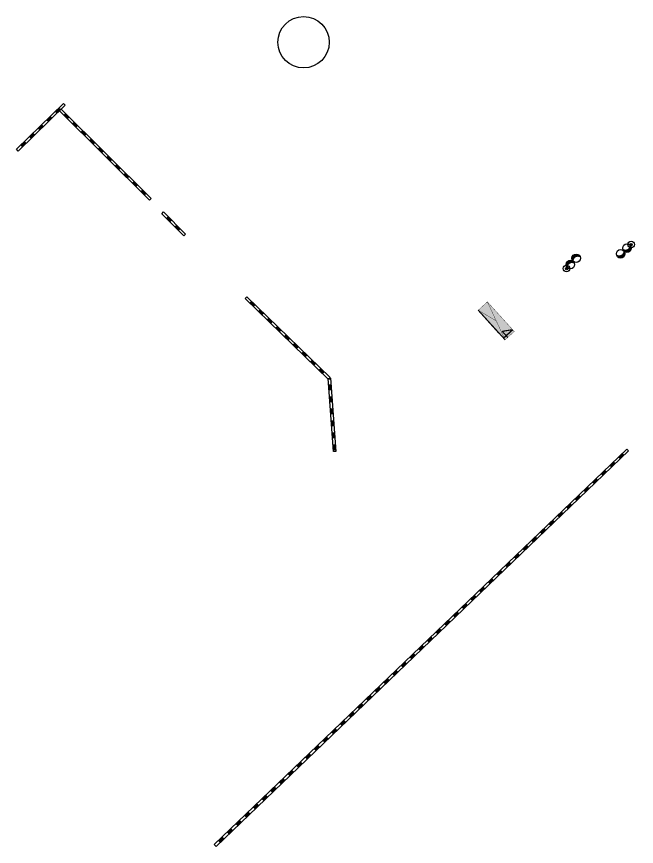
# Model space of a CAD drawing. Extents: x -2918 to -212, y 225 to 5715.
# Drawn here: x -2636.3 to -2533.4, y 457.5 to 595.3 of the extents above; entities that cross this region are included whole.
import ezdxf
from ezdxf.enums import TextEntityAlignment as Align

# ---------------------------------------------------------------- set-up
doc = ezdxf.new("R2010")
doc.units = 0
doc.layers.get('0').update_dxf_attribs({"linetype": 'CONTINUOUS'})
doc.layers.get('DEFPOINTS').update_dxf_attribs({"linetype": 'CONTINUOUS'})
for name, color, linetype in [('ДВ_ГП_П_НО_СВЕТИЛЬНИК', 1, 'CONTINUOUS'), ('ДВ_ГП_П_НО_СВЕТИЛЬНИК_КОНТ', 80, 'CONTINUOUS'), ('ДВ_ГП_П_НО_ФУТЛЯР', 180, 'CONTINUOUS'), ('ДВ_ГП_П_ПС', 24, 'CONTINUOUS'), ('ДВ_ОФР_РАМКА', 7, 'CONTINUOUS')]:
    doc.layers.add(name, color=color, linetype=linetype)
doc.styles.get("Standard").update_dxf_attribs({"font": 'arial.ttf'})
doc.styles.add('НО', font='isocpeur.ttf')

# ---------------------------------------------------------------- blocks, each defined once
blk = doc.blocks.new('КОНТЕЙНЕРНАЯ_ПЛОЩАДКА_НА_4')
at = {"layer": 'ДВ_ОФР_РАМКА'}
h = blk.add_hatch(color=5, dxfattribs=at)
h.dxf.hatch_style = 1
h.paths.add_polyline_path([(0, 0), (-0.01, 2.07), (6.64, 2.07), (6.64, 0)])
at = {"const_width": 0.053}
blk.add_lwpolyline([(0, 0), (-0.01, 2.07), (6.64, 2.07), (6.64, 0)], close=True, dxfattribs=at)
for points in [[(-0.01, 2.07), (6.64, 0)], [(0, 0), (3.32, 1.04)]]:
    blk.add_lwpolyline(points, dxfattribs=at)
for points in [[(0, 0), (5.12, 0)], [(0, 0), (6.64, 0)]]:
    blk.add_lwpolyline(points)
at = {"insert": (5.16, 2.05), "char_height": 2, "attachment_point": 1}
blk.add_mtext_dynamic_manual_height_columns('4', width=1.1135, gutter_width=12.5, heights=[-2], dxfattribs=at)
blk = doc.blocks.new('*U16')
at = {"layer": 'ДВ_ГП_П_НО_СВЕТИЛЬНИК'}
h = blk.add_hatch(color=256, dxfattribs=at)
h.dxf.hatch_style = 1
h.paths.add_polyline_path([(0, -0.4, 1), (0, 0.4, 1)])
at = {"layer": 'ДВ_ГП_П_НО_СВЕТИЛЬНИК_КОНТ', "linetype": 'CONTINUOUS'}
for points in [[(-4.66, -1.39, 0.445586), (-3.25, 0.18, -0.671828), (-5.79, 0.9, 0.622756)], [(-1.82, -1.39, 0.445586), (-0.4, 0.18, -0.671828), (-2.94, 0.9, 0.622756)]]:
    blk.add_hatch(color=256, dxfattribs=at).paths.add_polyline_path(points)
at = {"layer": 'ДВ_ГП_П_НО_СВЕТИЛЬНИК', "linetype": 'CONTINUOUS'}
for radius in [1.1, 0.395]:
    blk.add_circle((0, 0), radius, dxfattribs=at)
at = {"layer": 'ДВ_ГП_П_НО_СВЕТИЛЬНИК_КОНТ'}
for centre in [(-4.66, 0.03), (-1.82, 0.03)]:
    blk.add_circle(centre, 1.42, dxfattribs=at)
at = {"style": 'НО', "flags": 5}
blk.add_attdef('ТИП', (3.38, -4.37), '', height=2.5, dxfattribs=at)
at = {"layer": 'ДВ_ГП_П_НО_ФУТЛЯР', "style": 'НО', "flags": 4}
blk.add_attdef('ФИДЕР', text='', height=2.5, rotation=360, dxfattribs=at).set_placement((1.51, 2.07), align=Align.RIGHT)
blk.add_attdef('НОМЕР', (1.51, 2.07), '', height=2.5, rotation=360, dxfattribs=at)
blk = doc.blocks.new('*U443')
at = {"layer": 'ДВ_ГП_П_ПС', "linetype": 'CONTINUOUS'}
for points in [[(1.16, -1.68), (1.44, -1.39), (0.72, -0.7), (0.44, -0.98)], [(2.59, -3.07), (2.87, -2.78), (2.15, -2.09), (1.88, -2.37)], [(4.03, -4.46), (4.31, -4.17), (3.59, -3.48), (3.31, -3.77)], [(5.47, -5.85), (5.75, -5.57), (5.03, -4.87), (4.75, -5.16)], [(6.9, -7.25), (7.18, -6.96), (6.46, -6.26), (6.19, -6.55)], [(8.34, -8.64), (8.62, -8.35), (7.9, -7.65), (7.62, -7.94)], [(9.78, -10.03), (10.05, -9.74), (9.34, -9.05), (9.06, -9.33)], [(11.21, -11.42), (11.49, -11.13), (10.77, -10.44), (10.49, -10.72)], [(12.65, -12.81), (12.93, -12.52), (12.21, -11.83), (11.93, -12.12)]]:
    blk.add_hatch(color=256, dxfattribs=at).paths.add_polyline_path(points)
at = {"layer": 'ДВ_ГП_П_ПС'}
blk.add_lwpolyline([(13.58, -13.72), (-0.28, -0.29), (0, 0), (13.86, -13.43)], close=True, dxfattribs=at)
blk = doc.blocks.new('*U444')
at = {"layer": 'ДВ_ГП_П_ПС', "linetype": 'CONTINUOUS'}
for points in [[(-0.25, -2.02), (0.15, -1.99), (0.07, -1), (-0.33, -1.03)], [(-0.11, -4.02), (0.29, -3.99), (0.22, -2.99), (-0.18, -3.02)], [(0.04, -6.01), (0.44, -5.98), (0.37, -4.99), (-0.03, -5.02)], [(0.19, -8.01), (0.58, -7.98), (0.51, -6.98), (0.11, -7.01)], [(0.33, -10), (0.73, -9.97), (0.66, -8.98), (0.26, -9.01)], [(0.48, -12), (0.88, -11.97), (0.8, -10.97), (0.4, -11)]]:
    blk.add_hatch(color=256, dxfattribs=at).paths.add_polyline_path(points)
at = {"layer": 'ДВ_ГП_П_ПС'}
blk.add_lwpolyline([(0.49, -12.2), (-0.4, -0.03), (0, 0), (0.89, -12.17)], close=True, dxfattribs=at)
blk = doc.blocks.new('*U445')
at = {"layer": 'ДВ_ГП_П_ПС', "linetype": 'CONTINUOUS'}
for points in [[(1.13, -1.69), (1.42, -1.41), (0.71, -0.71), (0.43, -0.99)], [(2.55, -3.11), (2.83, -2.82), (2.13, -2.12), (1.84, -2.4)], [(3.97, -4.52), (4.25, -4.23), (3.54, -3.53), (3.26, -3.81)], [(5.39, -5.93), (5.67, -5.65), (4.96, -4.94), (4.68, -5.22)], [(6.8, -7.34), (7.08, -7.06), (6.38, -6.35), (6.09, -6.64)], [(8.22, -8.75), (8.5, -8.47), (7.79, -7.76), (7.51, -8.05)], [(9.64, -10.16), (9.92, -9.88), (9.21, -9.18), (8.93, -9.46)], [(11.05, -11.58), (11.33, -11.29), (10.63, -10.59), (10.34, -10.87)], [(12.47, -12.99), (12.75, -12.7), (12.04, -12), (11.76, -12.28)], [(13.89, -14.4), (14.17, -14.12), (13.46, -13.41), (13.18, -13.69)]]:
    blk.add_hatch(color=256, dxfattribs=at).paths.add_polyline_path(points)
at = {"layer": 'ДВ_ГП_П_ПС'}
blk.add_lwpolyline([(14.67, -15.18), (-0.28, -0.28), (0, 0), (14.95, -14.89)], close=True, dxfattribs=at)
blk = doc.blocks.new('*U446')
at = {"layer": 'ДВ_ГП_П_ПС', "linetype": 'CONTINUOUS'}
for points in [[(1.13, -1.69), (1.42, -1.41), (0.71, -0.71), (0.43, -0.99)], [(2.55, -3.11), (2.83, -2.82), (2.13, -2.12), (1.84, -2.4)]]:
    blk.add_hatch(color=256, dxfattribs=at).paths.add_polyline_path(points)
at = {"layer": 'ДВ_ГП_П_ПС'}
blk.add_lwpolyline([(3.4, -3.95), (-0.28, -0.28), (0, 0), (3.68, -3.67)], close=True, dxfattribs=at)
blk = doc.blocks.new('*U447')
at = {"layer": 'ДВ_ГП_П_ПС', "linetype": 'CONTINUOUS'}
for points in [[(-1.71, -1.11), (-1.43, -1.4), (-0.72, -0.7), (-0.99, -0.41)], [(-3.14, -2.51), (-2.86, -2.79), (-2.15, -2.1), (-2.43, -1.81)], [(-4.57, -3.91), (-4.29, -4.19), (-3.58, -3.49), (-3.86, -3.21)], [(-6, -5.3), (-5.72, -5.59), (-5.01, -4.89), (-5.29, -4.6)], [(-7.43, -6.7), (-7.15, -6.99), (-6.44, -6.29), (-6.72, -6)]]:
    blk.add_hatch(color=256, dxfattribs=at).paths.add_polyline_path(points)
at = {"layer": 'ДВ_ГП_П_ПС'}
blk.add_lwpolyline([(-8.08, -7.33), (-0.28, 0.29), (0, 0), (-7.8, -7.62)], close=True, dxfattribs=at)
blk = doc.blocks.new('*U448')
at = {"layer": 'ДВ_ГП_П_ПС', "linetype": 'CONTINUOUS'}
for points in [[(-1.72, -1.1), (-1.44, -1.38), (-0.72, -0.69), (-1, -0.4)], [(-3.16, -2.48), (-2.89, -2.77), (-2.16, -2.08), (-2.44, -1.79)], [(-4.61, -3.87), (-4.33, -4.15), (-3.61, -3.46), (-3.89, -3.17)], [(-6.05, -5.25), (-5.77, -5.54), (-5.05, -4.85), (-5.33, -4.56)], [(-7.49, -6.63), (-7.22, -6.92), (-6.49, -6.23), (-6.77, -5.94)], [(-8.94, -8.02), (-8.66, -8.31), (-7.94, -7.62), (-8.21, -7.33)], [(-10.38, -9.4), (-10.1, -9.69), (-9.38, -9), (-9.66, -8.71)], [(-11.82, -10.79), (-11.55, -11.08), (-10.82, -10.38), (-11.1, -10.1)], [(-13.27, -12.17), (-12.99, -12.46), (-12.27, -11.77), (-12.54, -11.48)], [(-14.71, -13.56), (-14.43, -13.85), (-13.71, -13.15), (-13.99, -12.86)], [(-16.15, -14.94), (-15.88, -15.23), (-15.15, -14.54), (-15.43, -14.25)], [(-17.6, -16.33), (-17.32, -16.61), (-16.6, -15.92), (-16.87, -15.63)], [(-19.04, -17.71), (-18.76, -18), (-18.04, -17.31), (-18.32, -17.02)], [(-20.48, -19.1), (-20.21, -19.38), (-19.48, -18.69), (-19.76, -18.4)], [(-21.93, -20.48), (-21.65, -20.77), (-20.93, -20.08), (-21.2, -19.79)], [(-23.37, -21.86), (-23.09, -22.15), (-22.37, -21.46), (-22.65, -21.17)], [(-24.81, -23.25), (-24.54, -23.54), (-23.81, -22.85), (-24.09, -22.56)], [(-26.26, -24.63), (-25.98, -24.92), (-25.26, -24.23), (-25.53, -23.94)], [(-27.7, -26.02), (-27.42, -26.31), (-26.7, -25.61), (-26.98, -25.33)], [(-29.14, -27.4), (-28.86, -27.69), (-28.14, -27), (-28.42, -26.71)], [(-30.58, -28.79), (-30.31, -29.08), (-29.59, -28.38), (-29.86, -28.1)], [(-32.03, -30.17), (-31.75, -30.46), (-31.03, -29.77), (-31.31, -29.48)], [(-33.47, -31.56), (-33.19, -31.85), (-32.47, -31.15), (-32.75, -30.86)], [(-34.91, -32.94), (-34.64, -33.23), (-33.92, -32.54), (-34.19, -32.25)], [(-36.36, -34.33), (-36.08, -34.61), (-35.36, -33.92), (-35.64, -33.63)], [(-37.8, -35.71), (-37.52, -36), (-36.8, -35.31), (-37.08, -35.02)], [(-39.24, -37.09), (-38.97, -37.38), (-38.25, -36.69), (-38.52, -36.4)], [(-40.69, -38.48), (-40.41, -38.77), (-39.69, -38.08), (-39.97, -37.79)], [(-42.13, -39.86), (-41.85, -40.15), (-41.13, -39.46), (-41.41, -39.17)], [(-43.57, -41.25), (-43.3, -41.54), (-42.58, -40.85), (-42.85, -40.56)], [(-45.02, -42.63), (-44.74, -42.92), (-44.02, -42.23), (-44.3, -41.94)], [(-46.46, -44.02), (-46.18, -44.31), (-45.46, -43.61), (-45.74, -43.33)], [(-47.9, -45.4), (-47.63, -45.69), (-46.91, -45), (-47.18, -44.71)], [(-49.35, -46.79), (-49.07, -47.08), (-48.35, -46.38), (-48.63, -46.09)], [(-50.79, -48.17), (-50.51, -48.46), (-49.79, -47.77), (-50.07, -47.48)], [(-52.23, -49.56), (-51.96, -49.84), (-51.24, -49.15), (-51.51, -48.86)], [(-53.68, -50.94), (-53.4, -51.23), (-52.68, -50.54), (-52.96, -50.25)], [(-55.12, -52.33), (-54.84, -52.61), (-54.12, -51.92), (-54.4, -51.63)], [(-56.56, -53.71), (-56.29, -54), (-55.56, -53.31), (-55.84, -53.02)], [(-58.01, -55.09), (-57.73, -55.38), (-57.01, -54.69), (-57.28, -54.4)], [(-59.45, -56.48), (-59.17, -56.77), (-58.45, -56.08), (-58.73, -55.79)], [(-60.89, -57.86), (-60.62, -58.15), (-59.89, -57.46), (-60.17, -57.17)], [(-62.34, -59.25), (-62.06, -59.54), (-61.34, -58.84), (-61.61, -58.56)], [(-63.78, -60.63), (-63.5, -60.92), (-62.78, -60.23), (-63.06, -59.94)], [(-65.22, -62.02), (-64.95, -62.31), (-64.22, -61.61), (-64.5, -61.33)], [(-66.67, -63.4), (-66.39, -63.69), (-65.67, -63), (-65.94, -62.71)], [(-68.11, -64.79), (-67.83, -65.08), (-67.11, -64.38), (-67.39, -64.09)]]:
    blk.add_hatch(color=256, dxfattribs=at).paths.add_polyline_path(points)
at = {"layer": 'ДВ_ГП_П_ПС'}
blk.add_lwpolyline([(-68.76, -65.41), (-0.28, 0.29), (0, 0), (-68.48, -65.7)], close=True, dxfattribs=at)

msp = doc.modelspace()

# ---------------------------------------------------------------- linework, layer by layer
at = {"layer": 'DEFPOINTS', "color": 6}
msp.add_circle((-2588.65, 591.02), 4.27, dxfattribs=at)

# ---------------------------------------------------------------- block references
at = {"rotation": 312.2604909195094}
msp.add_blockref('КОНТЕЙНЕРНАЯ_ПЛОЩАДКА_НА_4', (-2559.67, 546.51), dxfattribs=at)
at = {"layer": 'ДВ_ГП_П_НО_СВЕТИЛЬНИК_КОНТ', "xscale": 0.4999999999999999, "yscale": 0.4999999999999999}
for p, rotation in [((-2534.29, 557.42), 42.22462974173044), ((-2545, 553.44), 227.1670744675122)]:
    msp.add_blockref('*U16', p, dxfattribs=dict(at, rotation=rotation))
at = {"layer": 'ДВ_ГП_П_ПС'}
for name, p in [('*U447', (-2628.2, 580.58)), ('*U445', (-2628.91, 579.95)), ('*U446', (-2611.9, 562.83)), ('*U443', (-2598.07, 548.75)), ('*U444', (-2584.19, 535.23)), ('*U448', (-2534.7, 523.17))]:
    msp.add_blockref(name, p, dxfattribs=at)

doc.saveas('drawing.dxf')
